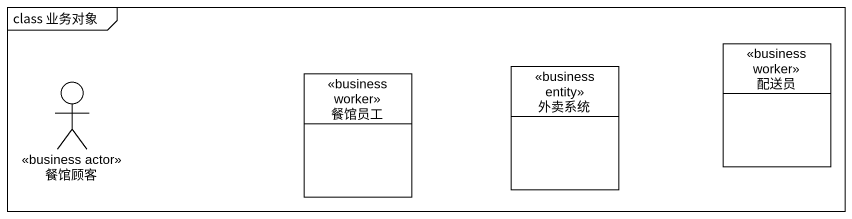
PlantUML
@startuml
mainframe class 业务对象
allowmixing
hide circle
hide empty members
class 配送员 <<business worker>>
actor 餐馆顾客 <<business actor>>
class 餐馆员工 <<business worker>>
class 外卖系统 <<business entity>>
@enduml
